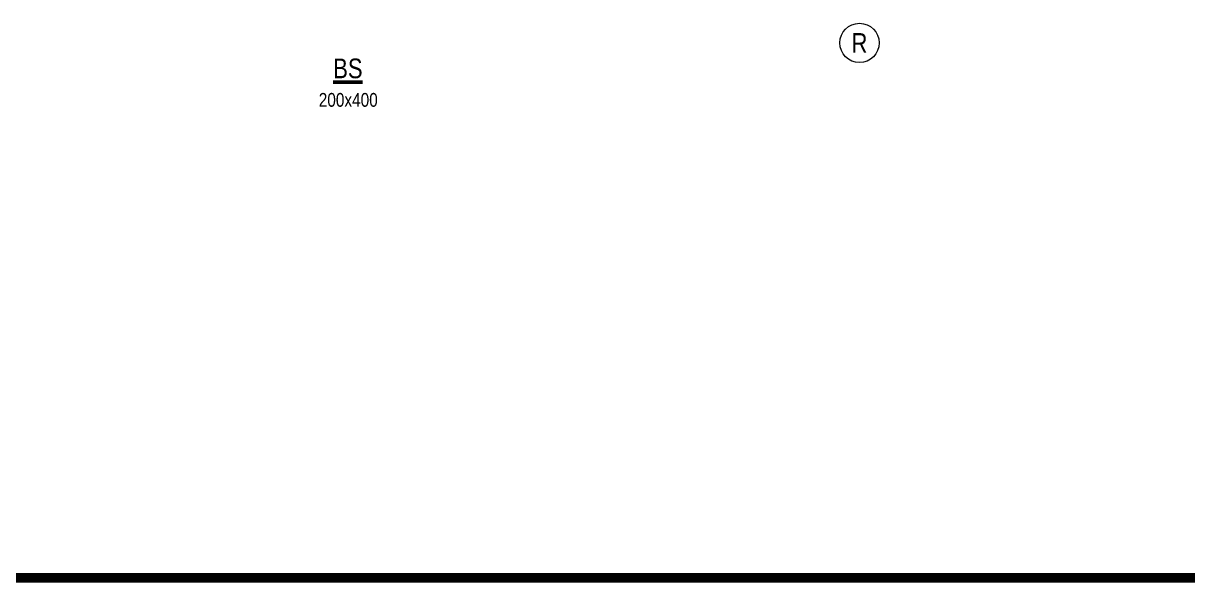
# Model space of a CAD drawing. Header units: millimetres. Extents: x 925681 to 1410834, y 71669 to 296428.
# Drawn here: x 1047109 to 1053031, y 255104 to 257948 of the extents above; entities that cross this region are included whole.
import ezdxf
from ezdxf.enums import TextEntityAlignment as Align

# ---------------------------------------------------------------- set-up
doc = ezdxf.new("R2010")
doc.units = ezdxf.units.MM
doc.header["$LTSCALE"] = 100
for name, color, linetype, lineweight in [('Ap0201_T', 253, 'Continuous', 50), ('Ap0205_T', 253, 'Continuous', 50), ('Ap0314_Kh', 253, 'Continuous', 15)]:
    doc.layers.add(name, color=color, linetype=linetype, lineweight=lineweight)
doc.styles.add('Ap_Vni-helve', font='', dxfattribs={"width": 0.8, "height": 1})
doc.styles.get('Ap_Vni-helve').set_extended_font_data('VNI-Helve')

# ---------------------------------------------------------------- blocks, each defined once
blk = doc.blocks.new('TEXT TRUC')
at = {"layer": 'Ap0314_Kh'}
blk.add_circle((0, -100), 100, dxfattribs=at)
at = {"layer": 'Ap0314_Kh', "style": 'Ap_Vni-helve', "width": 0.8}
blk.add_attdef('A', text='', height=100, dxfattribs=at).set_placement((0, -100), align=Align.MIDDLE)
blk = doc.blocks.new('Tieude')
at = {"layer": 'Ap0201_T', "style": 'Ap_Vni-helve', "width": 0.8}
for p in [(298.2, 1600), (298.2, 400)]:
    blk.add_attdef('A', text='', height=800, dxfattribs=at).set_placement(p, align=Align.MIDDLE)

msp = doc.modelspace()

# ---------------------------------------------------------------- linework, layer by layer
at = {"layer": 'Defpoints', "const_width": 50}
msp.add_lwpolyline([(1035308.7, 267619.2), (1065912.2, 267619.2), (1065912.2, 255129.3), (1035308.7, 255129.3)], close=True, dxfattribs=at)

# ---------------------------------------------------------------- block references
at = {"lineweight": 80}
msp.add_blockref('TEXT TRUC', (1051361.3, 257948.4), dxfattribs=at).add_auto_attribs({'A': 'R'})
ref = msp.add_blockref('Tieude', (1048761.3, 257948.4), dxfattribs=at)
ref.add_attrib('%%UMATBANG', '%%uBS', dxfattribs={"layer": 'Ap0201_T', "height": 100, "style": 'Ap_Vni-helve', "width": 0.8}).set_placement((1048759.6, 257719.1), align=Align.MIDDLE)
ref.add_attrib('TL:1/50', '200x400', dxfattribs={"layer": 'Ap0205_T', "color": 243, "height": 70, "style": 'Ap_Vni-helve', "width": 0.8}).set_placement((1048761.3, 257559.1), align=Align.MIDDLE)

doc.saveas('drawing.dxf')
